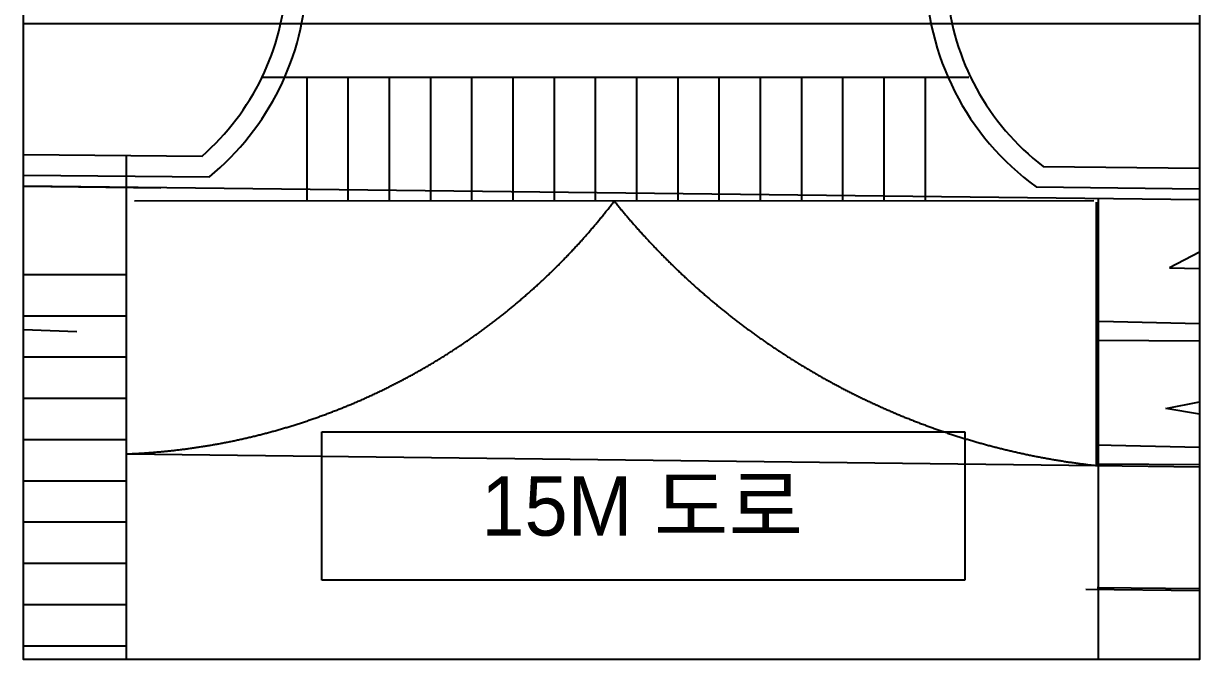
# Model space of a CAD drawing. Header units: millimetres. Extents: x 29838256 to 30236675, y -914750 to -833241.
# Drawn here: x 29917566 to 29946095, y -875275 to -859853 of the extents above; entities that cross this region are included whole.
import ezdxf
from ezdxf.enums import TextEntityAlignment as Align

# ---------------------------------------------------------------- set-up
doc = ezdxf.new("R2010")
doc.units = ezdxf.units.MM
doc.header["$LTSCALE"] = 600
doc.header["$MEASUREMENT"] = 0
doc.linetypes.add('HIDDEN2', pattern=[4.7625, 3.175, -1.5875])
doc.layers.add('e-plan', color=9, linetype='CONTINUOUS')
doc.layers.add('e-text-box', color=7, linetype='CONTINUOUS')
doc.styles.add('돋움', font='Dotum.TTF')

msp = doc.modelspace()

# ---------------------------------------------------------------- linework, layer by layer
at = {"layer": 'e-plan'}
for p, q in [((29917566.1, -859852.5), (29946094.7, -859852.5)), ((29917566.1, -863527.5), (29922077.7, -863568.1)), ((29917566.1, -863789.6), (29946094.7, -864118.9)), ((29942132.3, -863814.3), (29946094.7, -863857.7)), ((29924801.5, -873352.3), (29924801.5, -869751.7)), ((29924801.5, -869751.7), (29940404.1, -869751.7)), ((29940404.1, -869751.7), (29940404.1, -873352.3)), ((29940404.1, -873352.3), (29924801.5, -873352.3))]:
    msp.add_line(p, q, dxfattribs=at)
at = {"layer": 'e-plan', "color": 9}
for p, q in [((29940498.9, -861155.3), (29923346.7, -861157.5)), ((29924435.8, -861157.3), (29924436.2, -864157.8)), ((29925436, -861157.2), (29925436.4, -864157.7)), ((29925436, -861157.2), (29925436.4, -864157.7)), ((29926436.2, -861157.1), (29926436.5, -864157.6)), ((29927436.3, -861156.9), (29927436.7, -864157.4)), ((29927436.3, -861156.9), (29927436.7, -864157.4)), ((29928436.5, -861156.8), (29928436.9, -864157.3)), ((29929436.7, -861156.7), (29929437, -864157.2)), ((29929436.7, -861156.7), (29929437, -864157.2)), ((29930436.8, -861156.6), (29930437.2, -864157.1)), ((29931437, -861156.4), (29931437.4, -864156.9)), ((29932437.2, -861156.3), (29932437.5, -864156.8)), ((29933437.3, -861156.2), (29933437.7, -864156.7)), ((29933437.3, -861156.2), (29933437.7, -864156.7)), ((29934437.5, -861156.1), (29934437.9, -864156.6)), ((29935437.7, -861155.9), (29935438, -864156.4)), ((29936437.8, -861155.8), (29936438.2, -864156.3)), ((29937438, -861155.7), (29937438.4, -864156.2)), ((29938438.2, -861155.6), (29938438.5, -864156.1)), ((29939438.3, -861155.4), (29939438.7, -864155.9)), ((29920068.1, -875275.1), (29920066.6, -863048.9)), ((29917566.1, -863798), (29920899.5, -863838.9)), ((29943532.7, -864155.4), (29920261.6, -864158.3)), ((29943596.7, -870572.7), (29943595.2, -864181.9)), ((29946094.7, -865396.2), (29945365, -865774.5)), ((29945365, -865774.5), (29946094.7, -865789.8)), ((29920067, -865946.9), (29917566.1, -865947.2)), ((29920067, -865946.9), (29917566.1, -865947.2)), ((29920067.1, -866947), (29917566.1, -866947.3)), ((29920067.2, -867947.2), (29917566.1, -867947.5)), ((29920067.3, -868947.4), (29917566.1, -868947.7)), ((29945279.6, -869187.7), (29946094.7, -869026.3)), ((29946094.7, -869322.8), (29945279.6, -869187.7)), ((29920067.5, -869947.5), (29917566.1, -869947.8)), ((29920067.5, -869947.5), (29917566.1, -869947.8)), ((29946094.7, -870557.6), (29943640.8, -870537.5)), ((29920067.6, -870947.7), (29917566.1, -870948)), ((29920067.7, -871947.9), (29917566.1, -871948.2)), ((29920067.8, -872948), (29917566.1, -872948.3)), ((29920068, -873948.2), (29917566.1, -873948.5)), ((29920068.1, -874948.4), (29917566.1, -874948.7))]:
    msp.add_line(p, q, dxfattribs=at)
at = {"layer": 'e-plan', "color": 9, "ltscale": 0.5}
for p, q in [((29923351.7, -861157.5), (29940498.9, -861155.3)), ((29917566.1, -863027.4), (29921896.5, -863066.4)), ((29942300.6, -863316), (29942300.7, -863316)), ((29942300.7, -863316), (29946094.7, -863356.7))]:
    msp.add_line(p, q, dxfattribs=at)
at = {"layer": 'e-plan', "color": 9, "linetype": 'HIDDEN2', "ltscale": 30}
for p, q in [((29917566.1, -863025), (29921896.5, -863066.4)), ((29942300.6, -863316), (29946094.7, -863356.7)), ((29943662.6, -867072.9), (29946094.7, -867126.4)), ((29918857.5, -867327.8), (29917566.1, -867284.5)), ((29946094.7, -867557), (29943640.8, -867536.9)), ((29946094.7, -873558.2), (29943616.2, -873537.9)), ((29943334.8, -873570.6), (29946094.7, -873600.5))]:
    msp.add_line(p, q, dxfattribs=at)
at = {"layer": 'e-plan', "color": 9, "linetype": 'ByBlock', "ltscale": 30}
for p, q in [((29943640.8, -864090.6), (29943640.8, -875275.1)), ((29943596.5, -870072.7), (29946094.7, -870127.7)), ((29943596, -870572.7), (29946094.7, -870599.8))]:
    msp.add_line(p, q, dxfattribs=at)
at = {"layer": 'e-plan', "color": 9, "linetype": 'HIDDEN2', "ltscale": 15}
for p, q in [((29920070.8, -870288.8), (29943596.3, -870572.7)), ((29920071.2, -870288.8), (29943596.7, -870572.7))]:
    msp.add_line(p, q, dxfattribs=at)
at = {"layer": 'e-plan'}
for centre, radius, start, end in [((29945950.8, -858552.2), 6501.6, 180, 234.03369), ((29917961.7, -858557.1), 6484.8, 309.39942, 357.90495)]:
    msp.add_arc(centre, radius, start, end, dxfattribs=at)
at = {"layer": 'e-plan', "color": 9, "ltscale": 0.5}
for centre, radius, start, end in [((29917961.7, -858557.1), 5984.7, 311.10778, 357.128), ((29945950.8, -858552.2), 6001.5, 184.7248, 232.54015)]:
    msp.add_arc(centre, radius, start, end, dxfattribs=at)
at = {"layer": 'e-plan', "color": 9, "linetype": 'HIDDEN2', "ltscale": 15}
for centre, radius, start, end in [((29919474.8, -854668.8), 15631.4, 272.18661, 322.62768), ((29945491.1, -853243.2), 17432.8, 218.75887, 263.76016)]:
    msp.add_arc(centre, radius, start, end, dxfattribs=at)
at = {"layer": 'e-text-box', "elevation": 0}
msp.add_lwpolyline([(29917566.1, -836130.4), (29946094.7, -836130.4), (29946094.7, -875275.1), (29917566.1, -875275.1)], close=True, dxfattribs=at)

# ---------------------------------------------------------------- texts
at = {"layer": 'e-plan', "style": '돋움'}
msp.add_text('15M 도로', height=1440.24, dxfattribs=at).set_placement((29932574.4, -871552), align=Align.MIDDLE_CENTER)

doc.saveas('drawing.dxf')
